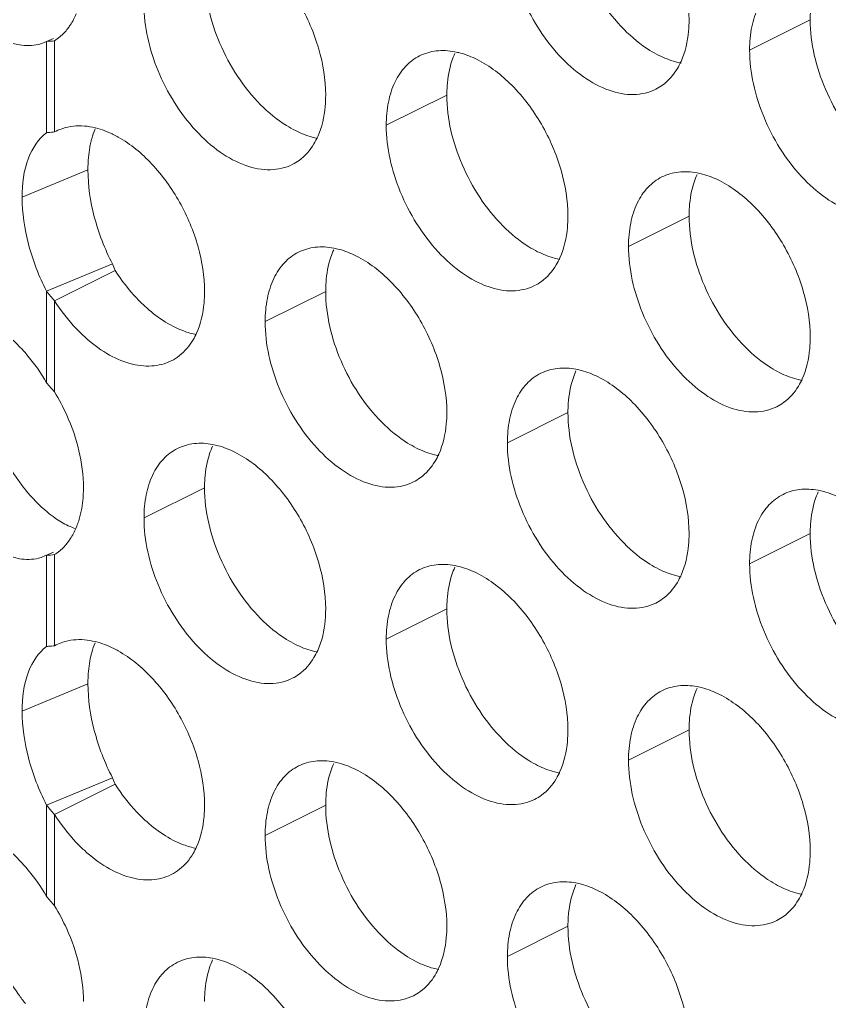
# Model space of a CAD drawing. Header units: millimetres. Extents: x 0 to 2524, y 0 to 1785.
# Drawn here: x 1808.52 to 1816.08, y 881.37 to 890.54 of the extents above; entities that cross this region are included whole.
import ezdxf

# ---------------------------------------------------------------- set-up
doc = ezdxf.new("R2010")
doc.units = ezdxf.units.MM
doc.header["$LTSCALE"] = 0.1
doc.layers.add('标注', color=251, linetype='Continuous', lineweight=9)

msp = doc.modelspace()

# ---------------------------------------------------------------- linework, layer by layer
at = {"layer": '标注'}
for p, q in [((1815.9019, 890.5397), (1815.3362, 890.2569)), ((1808.7696, 890.3383), (1808.7453, 890.3277)), ((1808.8346, 890.3653), (1808.7696, 890.3383)), ((1808.7696, 890.3383), (1808.7696, 889.4845)), ((1808.8439, 890.343), (1808.8439, 889.4916)), ((1812.5078, 889.8368), (1811.9421, 889.554)), ((1808.8439, 889.4916), (1808.86, 889.4998)), ((1809.1558, 889.1372), (1808.5406, 888.8815)), ((1814.7706, 888.7054), (1814.2049, 888.4226)), ((1809.3848, 888.2588), (1808.7696, 888.0031)), ((1809.4095, 888.1974), (1808.8439, 887.9145)), ((1808.7696, 888.0031), (1808.7696, 887.1493)), ((1811.3764, 888.0025), (1810.8108, 887.7196)), ((1808.8439, 887.9145), (1808.8439, 887.0631)), ((1813.6392, 886.8711), (1813.0735, 886.5883)), ((1810.2451, 886.1682), (1809.6794, 885.8853)), ((1810.2451, 886.1682), (1809.6794, 885.8853)), ((1810.2451, 886.1682), (1809.6794, 885.8853)), ((1815.9019, 885.7397), (1815.3362, 885.4569)), ((1808.7696, 885.5383), (1808.7453, 885.5277)), ((1808.8346, 885.5653), (1808.7696, 885.5383)), ((1808.7696, 885.5383), (1808.7696, 884.6845)), ((1808.8439, 885.543), (1808.8439, 884.6916)), ((1812.5078, 885.0368), (1811.9421, 884.754)), ((1808.8439, 884.6916), (1808.86, 884.6998)), ((1809.1558, 884.3372), (1808.5406, 884.0815)), ((1814.7706, 883.9054), (1814.2049, 883.6226)), ((1809.3848, 883.4588), (1808.7696, 883.2031)), ((1809.4095, 883.3974), (1808.8439, 883.1145)), ((1808.7696, 883.2031), (1808.7696, 882.3493)), ((1811.3764, 883.2025), (1810.8108, 882.9196)), ((1808.8439, 883.1145), (1808.8439, 882.2631)), ((1813.6392, 882.0711), (1813.0735, 881.7883))]:
    msp.add_line(p, q, dxfattribs=at)
for centre, radius, start, end in [((1808.5939, 890.7316), 0.462, 302.74512, 310.38201), ((1813.2523, 889.9257), 0.734, 155.87957, 161.78032), ((1814.2562, 890.2963), 0.4532, 296.52559, 305.90341), ((1810.8621, 889.5933), 0.4532, 296.52559, 305.90341), ((1815.5151, 888.7944), 0.734, 155.87957, 161.78032), ((1812.121, 888.0914), 0.734, 155.87957, 161.78032), ((1810.1825, 888.5445), 0.8473, 199.7011, 204.18138), ((1813.1249, 888.462), 0.4532, 296.52559, 305.90341), ((1809.6516, 888.6671), 1.1039, 216.97186, 222.97308), ((1809.7289, 887.7619), 0.4566, 296.56845, 308.21867), ((1814.3837, 886.96), 0.734, 155.87957, 161.78032), ((1811.3105, 889.265), 3.3064, 219.7824, 221.75282), ((1815.3876, 887.3306), 0.4532, 296.52559, 305.90341), ((1810.9896, 886.2571), 0.734, 155.87957, 161.78032), ((1811.9935, 886.6277), 0.4532, 296.52559, 305.90341), ((1816.6464, 885.8287), 0.734, 155.87957, 161.78032), ((1809.3846, 886.6573), 0.94, 235.22649, 239.65736), ((1809.3232, 886.5523), 0.8183, 239.64925, 244.53974), ((1808.5939, 885.9316), 0.462, 302.74512, 310.38201), ((1813.2523, 885.1257), 0.734, 155.87957, 161.78032), ((1814.2562, 885.4963), 0.4532, 296.52559, 305.90341), ((1810.8621, 884.7933), 0.4532, 296.52559, 305.90341), ((1815.5151, 883.9944), 0.734, 155.87957, 161.78032), ((1812.121, 883.2914), 0.734, 155.87957, 161.78032), ((1810.1825, 883.7445), 0.8473, 199.7011, 204.18138), ((1813.1249, 883.662), 0.4532, 296.52559, 305.90341), ((1809.6516, 883.8671), 1.1039, 216.97186, 222.97308), ((1809.7289, 882.9619), 0.4566, 296.56845, 308.21867), ((1814.3837, 882.16), 0.734, 155.87957, 161.78032), ((1811.3105, 884.465), 3.3064, 219.7824, 221.75282), ((1815.3876, 882.5306), 0.4532, 296.52559, 305.90341), ((1810.9896, 881.4571), 0.734, 155.87957, 161.78032), ((1811.9935, 881.8277), 0.4532, 296.52559, 305.90341)]:
    msp.add_arc(centre, radius, start, end, dxfattribs=at)
for points, knots in [([(1813.922, 892.0032), (1814.0427, 891.9429), (1814.2732, 891.7626), (1814.5394, 891.4045), (1814.7205, 890.9858), (1814.7706, 890.6847), (1814.7706, 890.5397)], [0, 0, 0, 0, 0.229676, 0.488215, 0.753207, 1, 1, 1, 1]), ([(1808.5177, 890.3051), (1808.3868, 890.3272), (1808.1128, 890.4884), (1807.8042, 890.8713), (1807.5822, 891.359), (1807.5177, 891.721), (1807.5177, 891.8967)], [0, 0, 0, 0, 0.200223, 0.454809, 0.735097, 1, 1, 1, 1]), ([(1814.163, 890.4491), (1814.0014, 890.6119), (1813.7504, 890.999), (1813.6392, 891.4496), (1813.6392, 891.6711)], [0, 0, 0, 0, 0.508684, 1, 1, 1, 1]), ([(1814.4586, 889.8908), (1814.396, 889.8595), (1814.2461, 889.8255), (1814.0083, 889.8733), (1813.7699, 890.0039), (1813.4621, 890.2815), (1813.1761, 890.7442), (1813.0735, 891.1766), (1813.0735, 891.3883)], [0, 0, 0, 0, 0.090718, 0.191742, 0.308104, 0.439279, 0.725532, 1, 1, 1, 1]), ([(1810.5279, 891.3003), (1810.6486, 891.24), (1810.8791, 891.0596), (1811.1453, 890.7015), (1811.3264, 890.2828), (1811.3764, 889.9817), (1811.3764, 889.8368)], [0, 0, 0, 0, 0.229676, 0.488215, 0.753207, 1, 1, 1, 1]), ([(1810.7689, 889.7461), (1810.6073, 889.9089), (1810.3563, 890.2961), (1810.2451, 890.7467), (1810.2451, 890.9682)], [0, 0, 0, 0, 0.508684, 1, 1, 1, 1]), ([(1815.3362, 890.2569), (1815.3362, 890.3297), (1815.3482, 890.4687), (1815.4073, 890.6589), (1815.5066, 890.8111), (1815.5992, 890.8815), (1815.6481, 890.9059)], [0, 0, 0, 0, 0.289235, 0.54966, 0.782932, 1, 1, 1, 1]), ([(1815.9019, 890.5397), (1815.9019, 890.5682), (1815.9056, 890.6756), (1815.9244, 890.783), (1815.9493, 890.8582)], [0, 0, 0, 0, 0.264225, 1, 1, 1, 1]), ([(1811.0645, 889.1878), (1811.0019, 889.1566), (1810.852, 889.1226), (1810.6142, 889.1704), (1810.3758, 889.301), (1810.068, 889.5786), (1809.782, 890.0413), (1809.6794, 890.4737), (1809.6794, 890.6853)], [0, 0, 0, 0, 0.090718, 0.191742, 0.308104, 0.439279, 0.725532, 1, 1, 1, 1]), ([(1808.99, 890.4897), (1808.983, 890.4792), (1808.9547, 890.4393), (1808.921, 890.4032), (1808.8933, 890.3797)], [0, 0, 0, 0, 0.256974, 1, 1, 1, 1]), ([(1814.7706, 890.5397), (1814.7706, 890.5041), (1814.7649, 890.3719), (1814.7356, 890.2392), (1814.6959, 890.1509)], [0, 0, 0, 0, 0.268874, 1, 1, 1, 1]), ([(1816.4257, 889.3177), (1816.2642, 889.4805), (1816.0132, 889.8676), (1815.9019, 890.3182), (1815.9019, 890.5397)], [0, 0, 0, 0, 0.508684, 1, 1, 1, 1]), ([(1814.4877, 890.2076), (1814.4593, 890.2218), (1814.3414, 890.2883), (1814.2359, 890.3757), (1814.163, 890.4491)], [0, 0, 0, 0, 0.235002, 1, 1, 1, 1]), ([(1808.7455, 890.3273), (1808.7283, 890.3202), (1808.6551, 890.2961), (1808.5752, 890.2954), (1808.5177, 890.3051)], [0, 0, 0, 0, 0.241531, 1, 1, 1, 1]), ([(1811.9421, 889.554), (1811.9421, 889.6268), (1811.9541, 889.7657), (1812.0132, 889.9559), (1812.1125, 890.1081), (1812.2051, 890.1785), (1812.254, 890.2029)], [0, 0, 0, 0, 0.289235, 0.54966, 0.782932, 1, 1, 1, 1]), ([(1812.254, 890.2029), (1812.3023, 890.227), (1812.4124, 890.2588), (1812.5261, 890.252), (1812.583, 890.2411)], [0, 0, 0, 0, 0.482538, 1, 1, 1, 1]), ([(1812.583, 890.2411), (1812.6002, 890.2378), (1812.6717, 890.2212), (1812.7407, 890.1939), (1812.7907, 890.1689)], [0, 0, 0, 0, 0.238696, 1, 1, 1, 1]), ([(1814.6954, 890.1354), (1814.6782, 890.1387), (1814.6066, 890.1553), (1814.5377, 890.1826), (1814.4877, 890.2076)], [0, 0, 0, 0, 0.238696, 1, 1, 1, 1]), ([(1816.7214, 888.7594), (1816.6588, 888.7282), (1816.5089, 888.6942), (1816.2711, 888.742), (1816.0326, 888.8726), (1815.7249, 889.1501), (1815.4388, 889.6128), (1815.3362, 890.0452), (1815.3362, 890.2569)], [0, 0, 0, 0, 0.090718, 0.191742, 0.308104, 0.439279, 0.725532, 1, 1, 1, 1]), ([(1812.5078, 889.8368), (1812.5078, 889.8652), (1812.5115, 889.9727), (1812.5303, 890.0801), (1812.5551, 890.1552)], [0, 0, 0, 0, 0.264225, 1, 1, 1, 1]), ([(1812.7907, 890.1689), (1812.9113, 890.1086), (1813.1418, 889.9282), (1813.408, 889.5702), (1813.5892, 889.1514), (1813.6392, 888.8504), (1813.6392, 888.7054)], [0, 0, 0, 0, 0.229676, 0.488215, 0.753207, 1, 1, 1, 1]), ([(1814.6959, 890.1509), (1814.6856, 890.128), (1814.6424, 890.044), (1814.5782, 889.9699), (1814.522, 889.9292)], [0, 0, 0, 0, 0.265525, 1, 1, 1, 1]), ([(1811.3764, 889.8368), (1811.3764, 889.8012), (1811.3707, 889.6689), (1811.3415, 889.5363), (1811.3018, 889.4479)], [0, 0, 0, 0, 0.268874, 1, 1, 1, 1]), ([(1813.0316, 888.6148), (1812.8701, 888.7775), (1812.6191, 889.1647), (1812.5078, 889.6153), (1812.5078, 889.8368)], [0, 0, 0, 0, 0.508684, 1, 1, 1, 1]), ([(1811.0936, 889.5047), (1811.0652, 889.5189), (1810.9473, 889.5854), (1810.8418, 889.6727), (1810.7689, 889.7461)], [0, 0, 0, 0, 0.235002, 1, 1, 1, 1]), ([(1808.8599, 889.5001), (1808.8793, 889.5097), (1808.9622, 889.5438), (1809.0545, 889.5528), (1809.122, 889.5473)], [0, 0, 0, 0, 0.242859, 1, 1, 1, 1]), ([(1813.3273, 888.0564), (1813.2647, 888.0252), (1813.1147, 887.9912), (1812.877, 888.039), (1812.6385, 888.1696), (1812.3308, 888.4472), (1812.0447, 888.9099), (1811.9421, 889.3423), (1811.9421, 889.554)], [0, 0, 0, 0, 0.090718, 0.191742, 0.308104, 0.439279, 0.725532, 1, 1, 1, 1]), ([(1808.5406, 888.8815), (1808.5406, 889.005), (1808.5657, 889.2282), (1808.6912, 889.4271), (1808.7696, 889.4845)], [0, 0, 0, 0, 0.559656, 1, 1, 1, 1]), ([(1808.7696, 889.4845), (1808.7754, 889.4852), (1808.8001, 889.4881), (1808.8249, 889.4902), (1808.8439, 889.4916)], [0, 0, 0, 0, 0.235256, 1, 1, 1, 1]), ([(1809.183, 889.3955), (1809.1856, 889.4064), (1809.1961, 889.4485), (1809.2097, 889.4899), (1809.2219, 889.5197)], [0, 0, 0, 0, 0.258964, 1, 1, 1, 1]), ([(1809.3129, 889.5027), (1809.3235, 889.4987), (1809.3667, 889.4813), (1809.4086, 889.4605), (1809.4394, 889.4432)], [0, 0, 0, 0, 0.243168, 1, 1, 1, 1]), ([(1811.3013, 889.4325), (1811.2841, 889.4358), (1811.2125, 889.4524), (1811.1436, 889.4797), (1811.0936, 889.5047)], [0, 0, 0, 0, 0.238696, 1, 1, 1, 1]), ([(1809.1558, 889.1372), (1809.1558, 889.16), (1809.1579, 889.2466), (1809.1687, 889.3332), (1809.183, 889.3955)], [0, 0, 0, 0, 0.262705, 1, 1, 1, 1]), ([(1809.4394, 889.4432), (1809.5552, 889.3781), (1809.7746, 889.1949), (1810.0275, 888.8412), (1810.1983, 888.4336), (1810.2451, 888.1426), (1810.2451, 888.0025)], [0, 0, 0, 0, 0.232666, 0.491415, 0.754834, 1, 1, 1, 1]), ([(1811.3018, 889.4479), (1811.2915, 889.425), (1811.2483, 889.3411), (1811.1841, 889.2669), (1811.1279, 889.2262)], [0, 0, 0, 0, 0.265525, 1, 1, 1, 1]), ([(1809.3848, 888.2588), (1809.3125, 888.3987), (1809.2018, 888.6852), (1809.1558, 888.9901), (1809.1558, 889.1372)], [0, 0, 0, 0, 0.517022, 1, 1, 1, 1]), ([(1814.5168, 889.0716), (1814.5651, 889.0957), (1814.6752, 889.1274), (1814.7888, 889.1206), (1814.8457, 889.1097)], [0, 0, 0, 0, 0.482538, 1, 1, 1, 1]), ([(1814.8457, 889.1097), (1814.8629, 889.1064), (1814.9345, 889.0898), (1815.0034, 889.0625), (1815.0534, 889.0376)], [0, 0, 0, 0, 0.238696, 1, 1, 1, 1]), ([(1814.2049, 888.4226), (1814.2049, 888.4954), (1814.2169, 888.6344), (1814.2759, 888.8245), (1814.3753, 888.9768), (1814.4678, 889.0472), (1814.5168, 889.0716)], [0, 0, 0, 0, 0.289235, 0.54966, 0.782932, 1, 1, 1, 1]), ([(1814.7706, 888.7054), (1814.7706, 888.7338), (1814.7742, 888.8413), (1814.7931, 888.9487), (1814.8179, 889.0238)], [0, 0, 0, 0, 0.264225, 1, 1, 1, 1]), ([(1815.0534, 889.0376), (1815.174, 888.9772), (1815.4046, 888.7969), (1815.6708, 888.4388), (1815.8519, 888.0201), (1815.9019, 887.719), (1815.9019, 887.5741)], [0, 0, 0, 0, 0.229676, 0.488215, 0.753207, 1, 1, 1, 1]), ([(1808.7696, 888.0031), (1808.6973, 888.143), (1808.5866, 888.4295), (1808.5406, 888.7344), (1808.5406, 888.8815)], [0, 0, 0, 0, 0.517022, 1, 1, 1, 1]), ([(1813.6392, 888.7054), (1813.6392, 888.6698), (1813.6335, 888.5375), (1813.6043, 888.4049), (1813.5646, 888.3166)], [0, 0, 0, 0, 0.268874, 1, 1, 1, 1]), ([(1815.2944, 887.4834), (1815.1328, 887.6462), (1814.8818, 888.0333), (1814.7706, 888.4839), (1814.7706, 888.7054)], [0, 0, 0, 0, 0.508684, 1, 1, 1, 1]), ([(1813.3563, 888.3733), (1813.3279, 888.3875), (1813.21, 888.454), (1813.1045, 888.5413), (1813.0316, 888.6148)], [0, 0, 0, 0, 0.235002, 1, 1, 1, 1]), ([(1810.8108, 887.7196), (1810.8108, 887.7925), (1810.8228, 887.9314), (1810.8818, 888.1216), (1810.9812, 888.2738), (1811.0737, 888.3442), (1811.1227, 888.3686)], [0, 0, 0, 0, 0.289235, 0.54966, 0.782932, 1, 1, 1, 1]), ([(1811.1227, 888.3686), (1811.171, 888.3927), (1811.2811, 888.4245), (1811.3947, 888.4177), (1811.4516, 888.4068)], [0, 0, 0, 0, 0.482538, 1, 1, 1, 1]), ([(1811.4516, 888.4068), (1811.4688, 888.4035), (1811.5404, 888.3869), (1811.6093, 888.3596), (1811.6593, 888.3346)], [0, 0, 0, 0, 0.238696, 1, 1, 1, 1]), ([(1813.564, 888.3011), (1813.5468, 888.3044), (1813.4752, 888.321), (1813.4063, 888.3483), (1813.3563, 888.3733)], [0, 0, 0, 0, 0.238696, 1, 1, 1, 1]), ([(1815.59, 886.9251), (1815.5274, 886.8938), (1815.3775, 886.8599), (1815.1397, 886.9076), (1814.9013, 887.0383), (1814.5935, 887.3158), (1814.3075, 887.7785), (1814.2049, 888.2109), (1814.2049, 888.4226)], [0, 0, 0, 0, 0.090718, 0.191742, 0.308104, 0.439279, 0.725532, 1, 1, 1, 1]), ([(1811.3764, 888.0025), (1811.3764, 888.0309), (1811.3801, 888.1384), (1811.3989, 888.2458), (1811.4238, 888.3209)], [0, 0, 0, 0, 0.264225, 1, 1, 1, 1]), ([(1811.6593, 888.3346), (1811.7799, 888.2743), (1812.0105, 888.0939), (1812.2767, 887.7359), (1812.4578, 887.3171), (1812.5078, 887.0161), (1812.5078, 886.8711)], [0, 0, 0, 0, 0.229676, 0.488215, 0.753207, 1, 1, 1, 1]), ([(1813.5646, 888.3166), (1813.5543, 888.2937), (1813.511, 888.2097), (1813.4469, 888.1356), (1813.3907, 888.0948)], [0, 0, 0, 0, 0.265525, 1, 1, 1, 1]), ([(1809.6877, 887.8635), (1809.6619, 887.8873), (1809.5587, 887.9893), (1809.4691, 888.105), (1809.4095, 888.1974)], [0, 0, 0, 0, 0.242059, 1, 1, 1, 1]), ([(1810.2451, 888.0025), (1810.2451, 887.9667), (1810.2393, 887.8341), (1810.2099, 887.701), (1810.1699, 887.6125)], [0, 0, 0, 0, 0.269039, 1, 1, 1, 1]), ([(1811.9002, 886.7805), (1811.7387, 886.9432), (1811.4877, 887.3304), (1811.3764, 887.781), (1811.3764, 888.0025)], [0, 0, 0, 0, 0.508684, 1, 1, 1, 1]), ([(1809.122, 887.5807), (1809.0962, 887.6044), (1808.993, 887.7065), (1808.9034, 887.8221), (1808.8439, 887.9145)], [0, 0, 0, 0, 0.242059, 1, 1, 1, 1]), ([(1810.1679, 887.5986), (1810.1271, 887.6065), (1809.9495, 887.6584), (1809.7927, 887.767), (1809.6877, 887.8635)], [0, 0, 0, 0, 0.225674, 1, 1, 1, 1]), ([(1808.193, 887.7223), (1808.2211, 887.71), (1808.3408, 887.6482), (1808.4455, 887.5601), (1808.5177, 887.4855)], [0, 0, 0, 0, 0.228039, 1, 1, 1, 1]), ([(1812.1959, 886.2221), (1812.1333, 886.1909), (1811.9834, 886.1569), (1811.7456, 886.2047), (1811.5072, 886.3353), (1811.1994, 886.6129), (1810.9134, 887.0756), (1810.8108, 887.508), (1810.8108, 887.7196)], [0, 0, 0, 0, 0.090718, 0.191742, 0.308104, 0.439279, 0.725532, 1, 1, 1, 1]), ([(1809.9332, 887.3535), (1809.877, 887.3255), (1809.7455, 887.292), (1809.5342, 887.3213), (1809.3189, 887.4196), (1809.1865, 887.5213), (1809.122, 887.5807)], [0, 0, 0, 0, 0.211276, 0.44254, 0.704896, 1, 1, 1, 1]), ([(1810.1699, 887.6125), (1810.1603, 887.5912), (1810.1202, 887.513), (1810.0623, 887.4432), (1810.0114, 887.4032)], [0, 0, 0, 0, 0.264539, 1, 1, 1, 1]), ([(1815.9019, 887.5741), (1815.9019, 887.5384), (1815.8962, 887.4062), (1815.867, 887.2735), (1815.8273, 887.1852)], [0, 0, 0, 0, 0.268874, 1, 1, 1, 1]), ([(1808.5177, 887.4855), (1808.5411, 887.4614), (1808.635, 887.3572), (1808.7157, 887.2413), (1808.7696, 887.1493)], [0, 0, 0, 0, 0.239558, 1, 1, 1, 1]), ([(1815.6191, 887.2419), (1815.5907, 887.2561), (1815.4727, 887.3226), (1815.3672, 887.41), (1815.2944, 887.4834)], [0, 0, 0, 0, 0.235002, 1, 1, 1, 1]), ([(1813.3854, 887.2373), (1813.4337, 887.2614), (1813.5438, 887.2931), (1813.6575, 887.2863), (1813.7143, 887.2754)], [0, 0, 0, 0, 0.482538, 1, 1, 1, 1]), ([(1813.7143, 887.2754), (1813.7315, 887.2721), (1813.8031, 887.2555), (1813.872, 887.2282), (1813.922, 887.2032)], [0, 0, 0, 0, 0.238696, 1, 1, 1, 1]), ([(1813.0735, 886.5883), (1813.0735, 886.6611), (1813.0855, 886.8), (1813.1445, 886.9902), (1813.2439, 887.1424), (1813.3365, 887.2129), (1813.3854, 887.2373)], [0, 0, 0, 0, 0.289235, 0.54966, 0.782932, 1, 1, 1, 1]), ([(1813.6392, 886.8711), (1813.6392, 886.8995), (1813.6429, 887.007), (1813.6617, 887.1144), (1813.6865, 887.1895)], [0, 0, 0, 0, 0.264225, 1, 1, 1, 1]), ([(1813.922, 887.2032), (1814.0427, 887.1429), (1814.2732, 886.9626), (1814.5394, 886.6045), (1814.7205, 886.1858), (1814.7706, 885.8847), (1814.7706, 885.7397)], [0, 0, 0, 0, 0.229676, 0.488215, 0.753207, 1, 1, 1, 1]), ([(1815.8268, 887.1698), (1815.8096, 887.173), (1815.738, 887.1897), (1815.6691, 887.2169), (1815.6191, 887.2419)], [0, 0, 0, 0, 0.238696, 1, 1, 1, 1]), ([(1815.8273, 887.1852), (1815.817, 887.1623), (1815.7737, 887.0783), (1815.7096, 887.0042), (1815.6534, 886.9635)], [0, 0, 0, 0, 0.265525, 1, 1, 1, 1]), ([(1808.5177, 885.5051), (1808.3868, 885.5272), (1808.1128, 885.6884), (1807.8042, 886.0713), (1807.5822, 886.559), (1807.5177, 886.921), (1807.5177, 887.0967)], [0, 0, 0, 0, 0.200223, 0.454809, 0.735097, 1, 1, 1, 1]), ([(1808.8439, 887.0631), (1808.8864, 886.9933), (1809.032, 886.7158), (1809.1137, 886.3999), (1809.1137, 886.1682)], [0, 0, 0, 0, 0.260955, 1, 1, 1, 1]), ([(1812.5078, 886.8711), (1812.5078, 886.8355), (1812.5021, 886.7032), (1812.4729, 886.5706), (1812.4332, 886.4822)], [0, 0, 0, 0, 0.268874, 1, 1, 1, 1]), ([(1814.163, 885.6491), (1814.0014, 885.8119), (1813.7504, 886.199), (1813.6392, 886.6496), (1813.6392, 886.8711)], [0, 0, 0, 0, 0.508684, 1, 1, 1, 1]), ([(1812.225, 886.539), (1812.1965, 886.5532), (1812.0786, 886.6197), (1811.9731, 886.707), (1811.9002, 886.7805)], [0, 0, 0, 0, 0.235002, 1, 1, 1, 1]), ([(1809.6794, 885.8853), (1809.6794, 885.9582), (1809.6914, 886.0971), (1809.7504, 886.2873), (1809.8498, 886.4395), (1809.9424, 886.5099), (1809.9913, 886.5343)], [0, 0, 0, 0, 0.289235, 0.54966, 0.782932, 1, 1, 1, 1]), ([(1809.9913, 886.5343), (1810.0396, 886.5584), (1810.1497, 886.5902), (1810.2633, 886.5833), (1810.3202, 886.5725)], [0, 0, 0, 0, 0.482538, 1, 1, 1, 1]), ([(1810.3202, 886.5725), (1810.3374, 886.5692), (1810.409, 886.5526), (1810.4779, 886.5253), (1810.5279, 886.5003)], [0, 0, 0, 0, 0.238696, 1, 1, 1, 1]), ([(1812.4327, 886.4668), (1812.4154, 886.4701), (1812.3439, 886.4867), (1812.275, 886.514), (1812.225, 886.539)], [0, 0, 0, 0, 0.238696, 1, 1, 1, 1]), ([(1814.4586, 885.0908), (1814.396, 885.0595), (1814.2461, 885.0255), (1814.0083, 885.0733), (1813.7699, 885.2039), (1813.4621, 885.4815), (1813.1761, 885.9442), (1813.0735, 886.3766), (1813.0735, 886.5883)], [0, 0, 0, 0, 0.090718, 0.191742, 0.308104, 0.439279, 0.725532, 1, 1, 1, 1]), ([(1808.5712, 886.1499), (1808.5492, 886.1773), (1808.4618, 886.2933), (1808.388, 886.4193), (1808.3398, 886.5182)], [0, 0, 0, 0, 0.242274, 1, 1, 1, 1]), ([(1810.2451, 886.1682), (1810.2451, 886.1966), (1810.2488, 886.304), (1810.2676, 886.4114), (1810.2924, 886.4866)], [0, 0, 0, 0, 0.264225, 1, 1, 1, 1]), ([(1810.5279, 886.5003), (1810.6486, 886.44), (1810.8791, 886.2596), (1811.1453, 885.9015), (1811.3264, 885.4828), (1811.3764, 885.1817), (1811.3764, 885.0368)], [0, 0, 0, 0, 0.229676, 0.488215, 0.753207, 1, 1, 1, 1]), ([(1812.4332, 886.4822), (1812.4229, 886.4593), (1812.3796, 886.3754), (1812.3155, 886.3012), (1812.2593, 886.2605)], [0, 0, 0, 0, 0.265525, 1, 1, 1, 1]), ([(1809.1137, 886.1682), (1809.1137, 886.1446), (1809.1112, 886.0547), (1809.0983, 885.9649), (1809.0815, 885.9007)], [0, 0, 0, 0, 0.261757, 1, 1, 1, 1]), ([(1810.7689, 884.9461), (1810.6073, 885.1089), (1810.3563, 885.4961), (1810.2451, 885.9467), (1810.2451, 886.1682)], [0, 0, 0, 0, 0.508684, 1, 1, 1, 1]), ([(1808.8485, 885.8852), (1808.8239, 885.9022), (1808.7219, 885.9799), (1808.6327, 886.0734), (1808.5712, 886.1499)], [0, 0, 0, 0, 0.233653, 1, 1, 1, 1]), ([(1815.3362, 885.4569), (1815.3362, 885.5297), (1815.3482, 885.6687), (1815.4073, 885.8589), (1815.5066, 886.0111), (1815.5992, 886.0815), (1815.6481, 886.1059)], [0, 0, 0, 0, 0.289235, 0.54966, 0.782932, 1, 1, 1, 1]), ([(1815.6481, 886.1059), (1815.6965, 886.13), (1815.8065, 886.1617), (1815.9202, 886.1549), (1815.9771, 886.144)], [0, 0, 0, 0, 0.482538, 1, 1, 1, 1]), ([(1815.9771, 886.144), (1815.9943, 886.1408), (1816.0659, 886.1241), (1816.1348, 886.0969), (1816.1848, 886.0719)], [0, 0, 0, 0, 0.238696, 1, 1, 1, 1]), ([(1815.9019, 885.7397), (1815.9019, 885.7682), (1815.9056, 885.8756), (1815.9244, 885.983), (1815.9493, 886.0582)], [0, 0, 0, 0, 0.264225, 1, 1, 1, 1]), ([(1811.0645, 884.3878), (1811.0019, 884.3566), (1810.852, 884.3226), (1810.6142, 884.3704), (1810.3758, 884.501), (1810.068, 884.7786), (1809.782, 885.2413), (1809.6794, 885.6737), (1809.6794, 885.8853)], [0, 0, 0, 0, 0.090718, 0.191742, 0.308104, 0.439279, 0.725532, 1, 1, 1, 1]), ([(1814.7706, 885.7397), (1814.7706, 885.7041), (1814.7649, 885.5719), (1814.7356, 885.4392), (1814.6959, 885.3509)], [0, 0, 0, 0, 0.268874, 1, 1, 1, 1]), ([(1816.4257, 884.5177), (1816.2642, 884.6805), (1816.0132, 885.0676), (1815.9019, 885.5182), (1815.9019, 885.7397)], [0, 0, 0, 0, 0.508684, 1, 1, 1, 1]), ([(1808.99, 885.6897), (1808.983, 885.6792), (1808.9547, 885.6393), (1808.921, 885.6032), (1808.8933, 885.5797)], [0, 0, 0, 0, 0.256974, 1, 1, 1, 1]), ([(1814.4877, 885.4076), (1814.4593, 885.4218), (1814.3414, 885.4883), (1814.2359, 885.5757), (1814.163, 885.6491)], [0, 0, 0, 0, 0.235002, 1, 1, 1, 1]), ([(1808.7455, 885.5273), (1808.7283, 885.5202), (1808.6551, 885.4961), (1808.5752, 885.4954), (1808.5177, 885.5051)], [0, 0, 0, 0, 0.241531, 1, 1, 1, 1]), ([(1812.254, 885.4029), (1812.3023, 885.427), (1812.4124, 885.4588), (1812.5261, 885.452), (1812.583, 885.4411)], [0, 0, 0, 0, 0.482538, 1, 1, 1, 1]), ([(1812.583, 885.4411), (1812.6002, 885.4378), (1812.6717, 885.4212), (1812.7407, 885.3939), (1812.7907, 885.3689)], [0, 0, 0, 0, 0.238696, 1, 1, 1, 1]), ([(1816.7214, 883.9594), (1816.6588, 883.9282), (1816.5089, 883.8942), (1816.2711, 883.942), (1816.0326, 884.0726), (1815.7249, 884.3501), (1815.4388, 884.8128), (1815.3362, 885.2452), (1815.3362, 885.4569)], [0, 0, 0, 0, 0.090718, 0.191742, 0.308104, 0.439279, 0.725532, 1, 1, 1, 1]), ([(1811.9421, 884.754), (1811.9421, 884.8268), (1811.9541, 884.9657), (1812.0132, 885.1559), (1812.1125, 885.3081), (1812.2051, 885.3785), (1812.254, 885.4029)], [0, 0, 0, 0, 0.289235, 0.54966, 0.782932, 1, 1, 1, 1]), ([(1812.5078, 885.0368), (1812.5078, 885.0652), (1812.5115, 885.1727), (1812.5303, 885.2801), (1812.5551, 885.3552)], [0, 0, 0, 0, 0.264225, 1, 1, 1, 1]), ([(1812.7907, 885.3689), (1812.9113, 885.3086), (1813.1418, 885.1282), (1813.408, 884.7702), (1813.5892, 884.3514), (1813.6392, 884.0504), (1813.6392, 883.9054)], [0, 0, 0, 0, 0.229676, 0.488215, 0.753207, 1, 1, 1, 1]), ([(1814.6954, 885.3354), (1814.6782, 885.3387), (1814.6066, 885.3553), (1814.5377, 885.3826), (1814.4877, 885.4076)], [0, 0, 0, 0, 0.238696, 1, 1, 1, 1]), ([(1814.6959, 885.3509), (1814.6856, 885.328), (1814.6424, 885.244), (1814.5782, 885.1699), (1814.522, 885.1292)], [0, 0, 0, 0, 0.265525, 1, 1, 1, 1]), ([(1811.3764, 885.0368), (1811.3764, 885.0012), (1811.3707, 884.8689), (1811.3415, 884.7363), (1811.3018, 884.6479)], [0, 0, 0, 0, 0.268874, 1, 1, 1, 1]), ([(1813.0316, 883.8148), (1812.8701, 883.9775), (1812.6191, 884.3647), (1812.5078, 884.8153), (1812.5078, 885.0368)], [0, 0, 0, 0, 0.508684, 1, 1, 1, 1]), ([(1811.0936, 884.7047), (1811.0652, 884.7189), (1810.9473, 884.7854), (1810.8418, 884.8727), (1810.7689, 884.9461)], [0, 0, 0, 0, 0.235002, 1, 1, 1, 1]), ([(1808.7696, 884.6845), (1808.7754, 884.6852), (1808.8001, 884.6881), (1808.8249, 884.6902), (1808.8439, 884.6916)], [0, 0, 0, 0, 0.235256, 1, 1, 1, 1]), ([(1808.8599, 884.7001), (1808.8793, 884.7097), (1808.9622, 884.7438), (1809.0545, 884.7528), (1809.122, 884.7473)], [0, 0, 0, 0, 0.242859, 1, 1, 1, 1]), ([(1809.183, 884.5955), (1809.1856, 884.6064), (1809.1961, 884.6485), (1809.2097, 884.6899), (1809.2219, 884.7197)], [0, 0, 0, 0, 0.258964, 1, 1, 1, 1]), ([(1809.3129, 884.7027), (1809.3235, 884.6987), (1809.3667, 884.6813), (1809.4086, 884.6605), (1809.4394, 884.6432)], [0, 0, 0, 0, 0.243168, 1, 1, 1, 1]), ([(1811.3013, 884.6325), (1811.2841, 884.6358), (1811.2125, 884.6524), (1811.1436, 884.6797), (1811.0936, 884.7047)], [0, 0, 0, 0, 0.238696, 1, 1, 1, 1]), ([(1813.3273, 883.2564), (1813.2647, 883.2252), (1813.1147, 883.1912), (1812.877, 883.239), (1812.6385, 883.3696), (1812.3308, 883.6472), (1812.0447, 884.1099), (1811.9421, 884.5423), (1811.9421, 884.754)], [0, 0, 0, 0, 0.090718, 0.191742, 0.308104, 0.439279, 0.725532, 1, 1, 1, 1]), ([(1808.5406, 884.0815), (1808.5406, 884.205), (1808.5657, 884.4282), (1808.6912, 884.6271), (1808.7696, 884.6845)], [0, 0, 0, 0, 0.559656, 1, 1, 1, 1]), ([(1809.4394, 884.6432), (1809.5552, 884.5781), (1809.7746, 884.3949), (1810.0275, 884.0412), (1810.1983, 883.6336), (1810.2451, 883.3426), (1810.2451, 883.2025)], [0, 0, 0, 0, 0.232666, 0.491415, 0.754834, 1, 1, 1, 1]), ([(1811.3018, 884.6479), (1811.2915, 884.625), (1811.2483, 884.5411), (1811.1841, 884.4669), (1811.1279, 884.4262)], [0, 0, 0, 0, 0.265525, 1, 1, 1, 1]), ([(1809.1558, 884.3372), (1809.1558, 884.36), (1809.1579, 884.4466), (1809.1687, 884.5332), (1809.183, 884.5955)], [0, 0, 0, 0, 0.262705, 1, 1, 1, 1]), ([(1809.3848, 883.4588), (1809.3125, 883.5987), (1809.2018, 883.8852), (1809.1558, 884.1901), (1809.1558, 884.3372)], [0, 0, 0, 0, 0.517022, 1, 1, 1, 1]), ([(1814.2049, 883.6226), (1814.2049, 883.6954), (1814.2169, 883.8344), (1814.2759, 884.0245), (1814.3753, 884.1768), (1814.4678, 884.2472), (1814.5168, 884.2716)], [0, 0, 0, 0, 0.289235, 0.54966, 0.782932, 1, 1, 1, 1]), ([(1814.5168, 884.2716), (1814.5651, 884.2957), (1814.6752, 884.3274), (1814.7888, 884.3206), (1814.8457, 884.3097)], [0, 0, 0, 0, 0.482538, 1, 1, 1, 1]), ([(1814.8457, 884.3097), (1814.8629, 884.3064), (1814.9345, 884.2898), (1815.0034, 884.2625), (1815.0534, 884.2376)], [0, 0, 0, 0, 0.238696, 1, 1, 1, 1]), ([(1815.0534, 884.2376), (1815.174, 884.1772), (1815.4046, 883.9969), (1815.6708, 883.6388), (1815.8519, 883.2201), (1815.9019, 882.919), (1815.9019, 882.7741)], [0, 0, 0, 0, 0.229676, 0.488215, 0.753207, 1, 1, 1, 1]), ([(1814.7706, 883.9054), (1814.7706, 883.9338), (1814.7742, 884.0413), (1814.7931, 884.1487), (1814.8179, 884.2238)], [0, 0, 0, 0, 0.264225, 1, 1, 1, 1]), ([(1808.7696, 883.2031), (1808.6973, 883.343), (1808.5866, 883.6295), (1808.5406, 883.9344), (1808.5406, 884.0815)], [0, 0, 0, 0, 0.517022, 1, 1, 1, 1]), ([(1813.6392, 883.9054), (1813.6392, 883.8698), (1813.6335, 883.7375), (1813.6043, 883.6049), (1813.5646, 883.5166)], [0, 0, 0, 0, 0.268874, 1, 1, 1, 1]), ([(1815.2944, 882.6834), (1815.1328, 882.8462), (1814.8818, 883.2333), (1814.7706, 883.6839), (1814.7706, 883.9054)], [0, 0, 0, 0, 0.508684, 1, 1, 1, 1]), ([(1813.3563, 883.5733), (1813.3279, 883.5875), (1813.21, 883.654), (1813.1045, 883.7413), (1813.0316, 883.8148)], [0, 0, 0, 0, 0.235002, 1, 1, 1, 1]), ([(1811.1227, 883.5686), (1811.171, 883.5927), (1811.2811, 883.6245), (1811.3947, 883.6177), (1811.4516, 883.6068)], [0, 0, 0, 0, 0.482538, 1, 1, 1, 1]), ([(1811.4516, 883.6068), (1811.4688, 883.6035), (1811.5404, 883.5869), (1811.6093, 883.5596), (1811.6593, 883.5346)], [0, 0, 0, 0, 0.238696, 1, 1, 1, 1]), ([(1815.59, 882.1251), (1815.5274, 882.0938), (1815.3775, 882.0599), (1815.1397, 882.1076), (1814.9013, 882.2383), (1814.5935, 882.5158), (1814.3075, 882.9785), (1814.2049, 883.4109), (1814.2049, 883.6226)], [0, 0, 0, 0, 0.090718, 0.191742, 0.308104, 0.439279, 0.725532, 1, 1, 1, 1]), ([(1810.8108, 882.9196), (1810.8108, 882.9925), (1810.8228, 883.1314), (1810.8818, 883.3216), (1810.9812, 883.4738), (1811.0737, 883.5442), (1811.1227, 883.5686)], [0, 0, 0, 0, 0.289235, 0.54966, 0.782932, 1, 1, 1, 1]), ([(1811.3764, 883.2025), (1811.3764, 883.2309), (1811.3801, 883.3384), (1811.3989, 883.4458), (1811.4238, 883.5209)], [0, 0, 0, 0, 0.264225, 1, 1, 1, 1]), ([(1811.6593, 883.5346), (1811.7799, 883.4743), (1812.0105, 883.2939), (1812.2767, 882.9359), (1812.4578, 882.5171), (1812.5078, 882.2161), (1812.5078, 882.0711)], [0, 0, 0, 0, 0.229676, 0.488215, 0.753207, 1, 1, 1, 1]), ([(1813.564, 883.5011), (1813.5468, 883.5044), (1813.4752, 883.521), (1813.4063, 883.5483), (1813.3563, 883.5733)], [0, 0, 0, 0, 0.238696, 1, 1, 1, 1]), ([(1813.5646, 883.5166), (1813.5543, 883.4937), (1813.511, 883.4097), (1813.4469, 883.3356), (1813.3907, 883.2948)], [0, 0, 0, 0, 0.265525, 1, 1, 1, 1]), ([(1809.6877, 883.0635), (1809.6619, 883.0873), (1809.5587, 883.1893), (1809.4691, 883.305), (1809.4095, 883.3974)], [0, 0, 0, 0, 0.242059, 1, 1, 1, 1]), ([(1810.2451, 883.2025), (1810.2451, 883.1667), (1810.2393, 883.0341), (1810.2099, 882.901), (1810.1699, 882.8125)], [0, 0, 0, 0, 0.269039, 1, 1, 1, 1]), ([(1811.9002, 881.9805), (1811.7387, 882.1432), (1811.4877, 882.5304), (1811.3764, 882.981), (1811.3764, 883.2025)], [0, 0, 0, 0, 0.508684, 1, 1, 1, 1]), ([(1809.122, 882.7807), (1809.0962, 882.8044), (1808.993, 882.9065), (1808.9034, 883.0221), (1808.8439, 883.1145)], [0, 0, 0, 0, 0.242059, 1, 1, 1, 1]), ([(1810.1679, 882.7986), (1810.1271, 882.8065), (1809.9495, 882.8584), (1809.7927, 882.967), (1809.6877, 883.0635)], [0, 0, 0, 0, 0.225674, 1, 1, 1, 1]), ([(1808.193, 882.9223), (1808.2211, 882.91), (1808.3408, 882.8482), (1808.4455, 882.7601), (1808.5177, 882.6855)], [0, 0, 0, 0, 0.228039, 1, 1, 1, 1]), ([(1812.1959, 881.4221), (1812.1333, 881.3909), (1811.9834, 881.3569), (1811.7456, 881.4047), (1811.5072, 881.5353), (1811.1994, 881.8129), (1810.9134, 882.2756), (1810.8108, 882.708), (1810.8108, 882.9196)], [0, 0, 0, 0, 0.090718, 0.191742, 0.308104, 0.439279, 0.725532, 1, 1, 1, 1]), ([(1809.9332, 882.5535), (1809.877, 882.5255), (1809.7455, 882.492), (1809.5342, 882.5213), (1809.3189, 882.6196), (1809.1865, 882.7213), (1809.122, 882.7807)], [0, 0, 0, 0, 0.211276, 0.44254, 0.704896, 1, 1, 1, 1]), ([(1810.1699, 882.8125), (1810.1603, 882.7912), (1810.1202, 882.713), (1810.0623, 882.6432), (1810.0114, 882.6032)], [0, 0, 0, 0, 0.264539, 1, 1, 1, 1]), ([(1815.9019, 882.7741), (1815.9019, 882.7384), (1815.8962, 882.6062), (1815.867, 882.4735), (1815.8273, 882.3852)], [0, 0, 0, 0, 0.268874, 1, 1, 1, 1]), ([(1808.5177, 882.6855), (1808.5411, 882.6614), (1808.635, 882.5572), (1808.7157, 882.4413), (1808.7696, 882.3493)], [0, 0, 0, 0, 0.239558, 1, 1, 1, 1]), ([(1815.6191, 882.4419), (1815.5907, 882.4561), (1815.4727, 882.5226), (1815.3672, 882.61), (1815.2944, 882.6834)], [0, 0, 0, 0, 0.235002, 1, 1, 1, 1]), ([(1813.0735, 881.7883), (1813.0735, 881.8611), (1813.0855, 882), (1813.1445, 882.1902), (1813.2439, 882.3424), (1813.3365, 882.4129), (1813.3854, 882.4373)], [0, 0, 0, 0, 0.289235, 0.54966, 0.782932, 1, 1, 1, 1]), ([(1813.3854, 882.4373), (1813.4337, 882.4614), (1813.5438, 882.4931), (1813.6575, 882.4863), (1813.7143, 882.4754)], [0, 0, 0, 0, 0.482538, 1, 1, 1, 1]), ([(1813.7143, 882.4754), (1813.7315, 882.4721), (1813.8031, 882.4555), (1813.872, 882.4282), (1813.922, 882.4032)], [0, 0, 0, 0, 0.238696, 1, 1, 1, 1]), ([(1813.922, 882.4032), (1814.0427, 882.3429), (1814.2732, 882.1626), (1814.5394, 881.8045), (1814.7205, 881.3858), (1814.7706, 881.0847), (1814.7706, 880.9397)], [0, 0, 0, 0, 0.229676, 0.488215, 0.753207, 1, 1, 1, 1]), ([(1815.8268, 882.3698), (1815.8096, 882.373), (1815.738, 882.3897), (1815.6691, 882.4169), (1815.6191, 882.4419)], [0, 0, 0, 0, 0.238696, 1, 1, 1, 1]), ([(1813.6392, 882.0711), (1813.6392, 882.0995), (1813.6429, 882.207), (1813.6617, 882.3144), (1813.6865, 882.3895)], [0, 0, 0, 0, 0.264225, 1, 1, 1, 1]), ([(1815.8273, 882.3852), (1815.817, 882.3623), (1815.7737, 882.2783), (1815.7096, 882.2042), (1815.6534, 882.1635)], [0, 0, 0, 0, 0.265525, 1, 1, 1, 1]), ([(1808.5177, 880.7051), (1808.3868, 880.7272), (1808.1128, 880.8884), (1807.8042, 881.2713), (1807.5822, 881.759), (1807.5177, 882.121), (1807.5177, 882.2967)], [0, 0, 0, 0, 0.200223, 0.454809, 0.735097, 1, 1, 1, 1]), ([(1808.8439, 882.2631), (1808.8864, 882.1933), (1809.032, 881.9158), (1809.1137, 881.5999), (1809.1137, 881.3682)], [0, 0, 0, 0, 0.260955, 1, 1, 1, 1]), ([(1812.5078, 882.0711), (1812.5078, 882.0355), (1812.5021, 881.9032), (1812.4729, 881.7706), (1812.4332, 881.6822)], [0, 0, 0, 0, 0.268874, 1, 1, 1, 1]), ([(1814.163, 880.8491), (1814.0014, 881.0119), (1813.7504, 881.399), (1813.6392, 881.8496), (1813.6392, 882.0711)], [0, 0, 0, 0, 0.508684, 1, 1, 1, 1]), ([(1812.225, 881.739), (1812.1965, 881.7532), (1812.0786, 881.8197), (1811.9731, 881.907), (1811.9002, 881.9805)], [0, 0, 0, 0, 0.235002, 1, 1, 1, 1]), ([(1809.9913, 881.7343), (1810.0396, 881.7584), (1810.1497, 881.7902), (1810.2633, 881.7833), (1810.3202, 881.7725)], [0, 0, 0, 0, 0.482538, 1, 1, 1, 1]), ([(1810.3202, 881.7725), (1810.3374, 881.7692), (1810.409, 881.7526), (1810.4779, 881.7253), (1810.5279, 881.7003)], [0, 0, 0, 0, 0.238696, 1, 1, 1, 1]), ([(1814.4586, 880.2908), (1814.396, 880.2595), (1814.2461, 880.2255), (1814.0083, 880.2733), (1813.7699, 880.4039), (1813.4621, 880.6815), (1813.1761, 881.1442), (1813.0735, 881.5766), (1813.0735, 881.7883)], [0, 0, 0, 0, 0.090718, 0.191742, 0.308104, 0.439279, 0.725532, 1, 1, 1, 1]), ([(1808.5712, 881.3499), (1808.5492, 881.3773), (1808.4618, 881.4933), (1808.388, 881.6193), (1808.3398, 881.7182)], [0, 0, 0, 0, 0.242274, 1, 1, 1, 1]), ([(1809.6794, 881.0853), (1809.6794, 881.1582), (1809.6914, 881.2971), (1809.7504, 881.4873), (1809.8498, 881.6395), (1809.9424, 881.7099), (1809.9913, 881.7343)], [0, 0, 0, 0, 0.289235, 0.54966, 0.782932, 1, 1, 1, 1]), ([(1810.2451, 881.3682), (1810.2451, 881.3966), (1810.2488, 881.504), (1810.2676, 881.6114), (1810.2924, 881.6866)], [0, 0, 0, 0, 0.264225, 1, 1, 1, 1]), ([(1810.5279, 881.7003), (1810.6486, 881.64), (1810.8791, 881.4596), (1811.1453, 881.1015), (1811.3264, 880.6828), (1811.3764, 880.3817), (1811.3764, 880.2368)], [0, 0, 0, 0, 0.229676, 0.488215, 0.753207, 1, 1, 1, 1]), ([(1812.4327, 881.6668), (1812.4154, 881.6701), (1812.3439, 881.6867), (1812.275, 881.714), (1812.225, 881.739)], [0, 0, 0, 0, 0.238696, 1, 1, 1, 1]), ([(1812.4332, 881.6822), (1812.4229, 881.6593), (1812.3796, 881.5754), (1812.3155, 881.5012), (1812.2593, 881.4605)], [0, 0, 0, 0, 0.265525, 1, 1, 1, 1])]:
    msp.add_open_spline(points, degree=3, knots=knots, dxfattribs=at)
for points in [[(1809.0458, 890.5947), (1809.0304, 890.5582), (1809.0119, 890.5227), (1808.99, 890.4897)], [(1808.8439, 890.343), (1808.8192, 890.34), (1808.7944, 890.3383), (1808.7696, 890.3383)], [(1809.122, 889.5473), (1809.1567, 889.5446), (1809.1912, 889.5387), (1809.225, 889.5303)], [(1809.225, 889.5303), (1809.2548, 889.5229), (1809.2842, 889.5136), (1809.3129, 889.5027)], [(1809.0815, 885.9007), (1809.0721, 885.8646), (1809.0603, 885.8291), (1809.0458, 885.7947)], [(1809.0409, 885.7848), (1809.0172, 885.793), (1808.9941, 885.8027), (1808.9714, 885.8134)], [(1809.0458, 885.7947), (1809.0304, 885.7582), (1809.0119, 885.7227), (1808.99, 885.6897)], [(1808.8439, 885.543), (1808.8192, 885.54), (1808.7944, 885.5383), (1808.7696, 885.5383)], [(1809.122, 884.7473), (1809.1567, 884.7446), (1809.1912, 884.7387), (1809.225, 884.7303)], [(1809.225, 884.7303), (1809.2548, 884.7229), (1809.2842, 884.7136), (1809.3129, 884.7027)]]:
    msp.add_open_spline(points, degree=3, dxfattribs=at)

doc.saveas('drawing.dxf')
